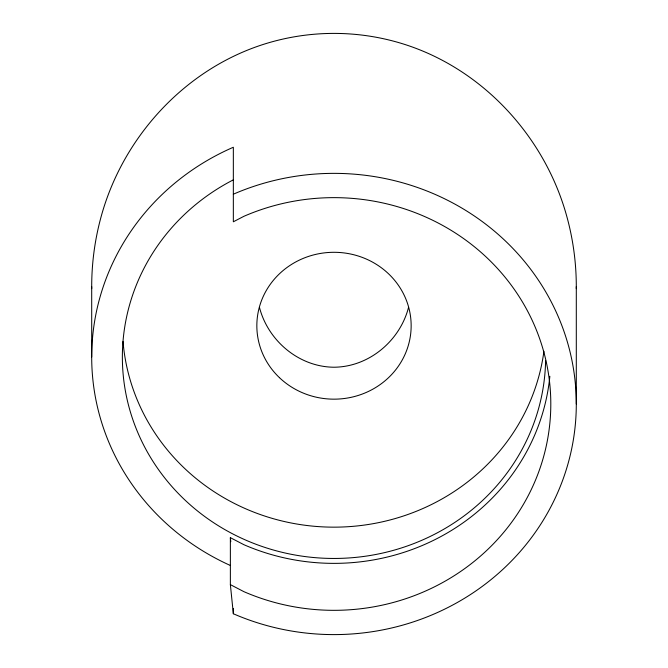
<?xml version="1.0" encoding="UTF-8"?>
<svg xmlns="http://www.w3.org/2000/svg" width="668" height="668" viewBox="0 0 668 668"><rect width="100%" height="100%" fill="white"/><g stroke="black" fill="none" stroke-linecap="round" stroke-linejoin="round"><path stroke-width="1" d="M408.524 307.464C399.865 340.914 368.953 366.966 334 367.225C299.047 366.966 268.135 340.914 259.476 307.464M576.3 286.597L576.3 403.981A242.3 230.619 0 0 1 233.341 613.758L230.368 584.625L230.368 537.673L243.937 544.721A216.799 206.345 0 0 0 549.847 376.318M230.368 584.625L243.937 591.681A216.799 206.345 0 0 0 550.799 403.981A216.799 206.345 0 0 0 243.937 216.29L233.341 221.793L233.341 147.252A242.3 230.619 0 0 0 91.7 355.535A242.3 230.619 0 0 0 230.502 565.545M230.368 537.673L230.777 541.69M233.341 608.54L233.341 613.758M91.7 286.597L91.7 357.029M576.292 288.659A264.027 264.027 0 0 0 566.481 215.263C544.203 135.629 481.77 68.136 402.261 43.654A232.414 232.414 0 0 0 265.73 43.654C186.23 68.136 123.797 135.621 101.511 215.263A264.027 264.027 0 0 0 91.708 288.659M233.341 194.204A242.3 230.619 0 0 1 576.3 403.981M545.606 360.436A211.631 201.427 0 0 1 366.523 556.06A211.631 201.427 0 0 1 133.475 421.441A211.631 201.427 0 0 1 233.157 179.942M543.927 351.268A211.631 201.427 0 0 1 328.831 527.094A211.631 201.427 0 0 1 123.012 341.482M279.441 377.654A77.154 73.43 0 0 0 408.524 344.73A77.154 73.43 0 0 0 314.027 254.8A77.154 73.43 0 0 0 279.441 377.654"/></g></svg>
